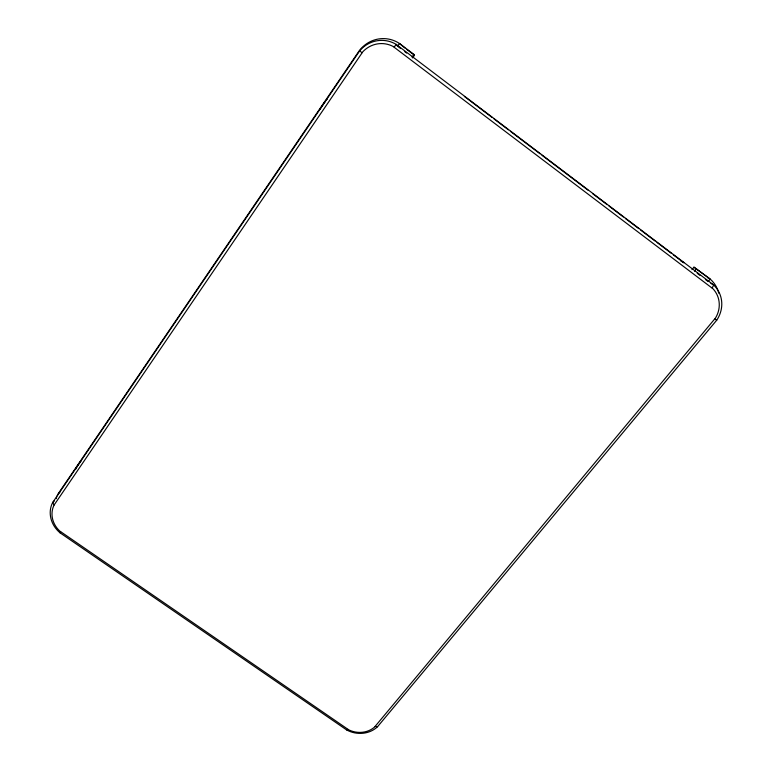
<?xml version="1.0" encoding="UTF-8"?>
<svg xmlns="http://www.w3.org/2000/svg" width="772" height="772" viewBox="0 0 772 772"><rect width="100%" height="100%" fill="white"/><g stroke="black" fill="none" stroke-linecap="round" stroke-linejoin="round"><path stroke-width="1.16" d="M54.127 504.994L53.673 505.93A23.247 20.931 34.8 0 0 59.772 531.059L348.77 729.858A22.407 20.004 12.5 0 0 374.439 727.205L715.538 317.958A26.335 24.627 -31.7 0 0 713.019 288.796L393.083 46.445A27.309 26.045 -86.4 0 0 362.84 51.753L54.127 504.994L52.66 502.524L359.723 50.778A30.639 29.22 -86.4 0 1 396.171 44.38L713.714 285.051A29.548 27.628 -31.7 0 1 716.734 320.187L377.547 726.722A25.148 22.465 12.5 0 1 346.618 729.916L60.013 532.805A26.094 23.488 34.8 0 1 52.66 502.524L54.281 501.018M712.16 287.927L713.714 285.051L710.916 283.305M60.013 532.805L60.631 531.812M57.147 495.952A27.377 24.714 35 0 1 58.421 493.395L359.395 50.527A32.086 30.6 -86.2 0 1 399.491 43.483L413.946 54.436L414.458 55.237L412.576 57.939M400.311 48.279L397.609 46.223L399.491 43.483L404.933 48.018M412.045 57.167L413.946 54.436M394.222 47.092L396.171 44.38L397.609 46.223M691.953 269.65L693.97 267.17L710.172 279.059A30.948 28.969 -32.1 0 1 718.771 293.235M694.51 271.233L696.556 268.733M58.421 493.395L60.013 491.947M346.618 729.916L347.796 729.347M375.192 726.52L377.547 726.722M680.875 260.965L683.809 262.76L673.271 254.779M693.97 267.17L710.172 279.059L708.127 281.548L705.405 279.493M714.853 319.039L716.734 320.187M406.834 49.466L414.458 55.237M464.368 96.452L492.16 117.508M494.07 118.965L508.449 129.86M510.36 131.308L540.072 153.821M541.983 155.278L587.984 190.134M592.78 193.772L607.149 204.667M609.069 206.114L623.438 217.009M625.359 218.457L638.772 228.628M640.692 230.085L655.061 240.98M656.982 242.427L671.351 253.322M404.827 51.695L406.632 53.065M697.232 273.298L699.953 275.363M359.723 50.778L361.952 52.747M56.211 498.664A27.377 24.714 35 0 1 56.636 497.293M707.451 277.389A30.6 28.67 -32.3 0 1 708.677 278.528M75.936 468.961A8.598 0.83 -53.1 0 1 81.427 460.421M320.283 109.045A9.525 1.023 -55.5 0 1 320.776 108.196M321.326 107.289A9.525 1.023 -55.5 0 1 325.292 101.46M326.604 99.742A9.525 1.023 -55.5 0 1 327.222 98.99"/></g></svg>
